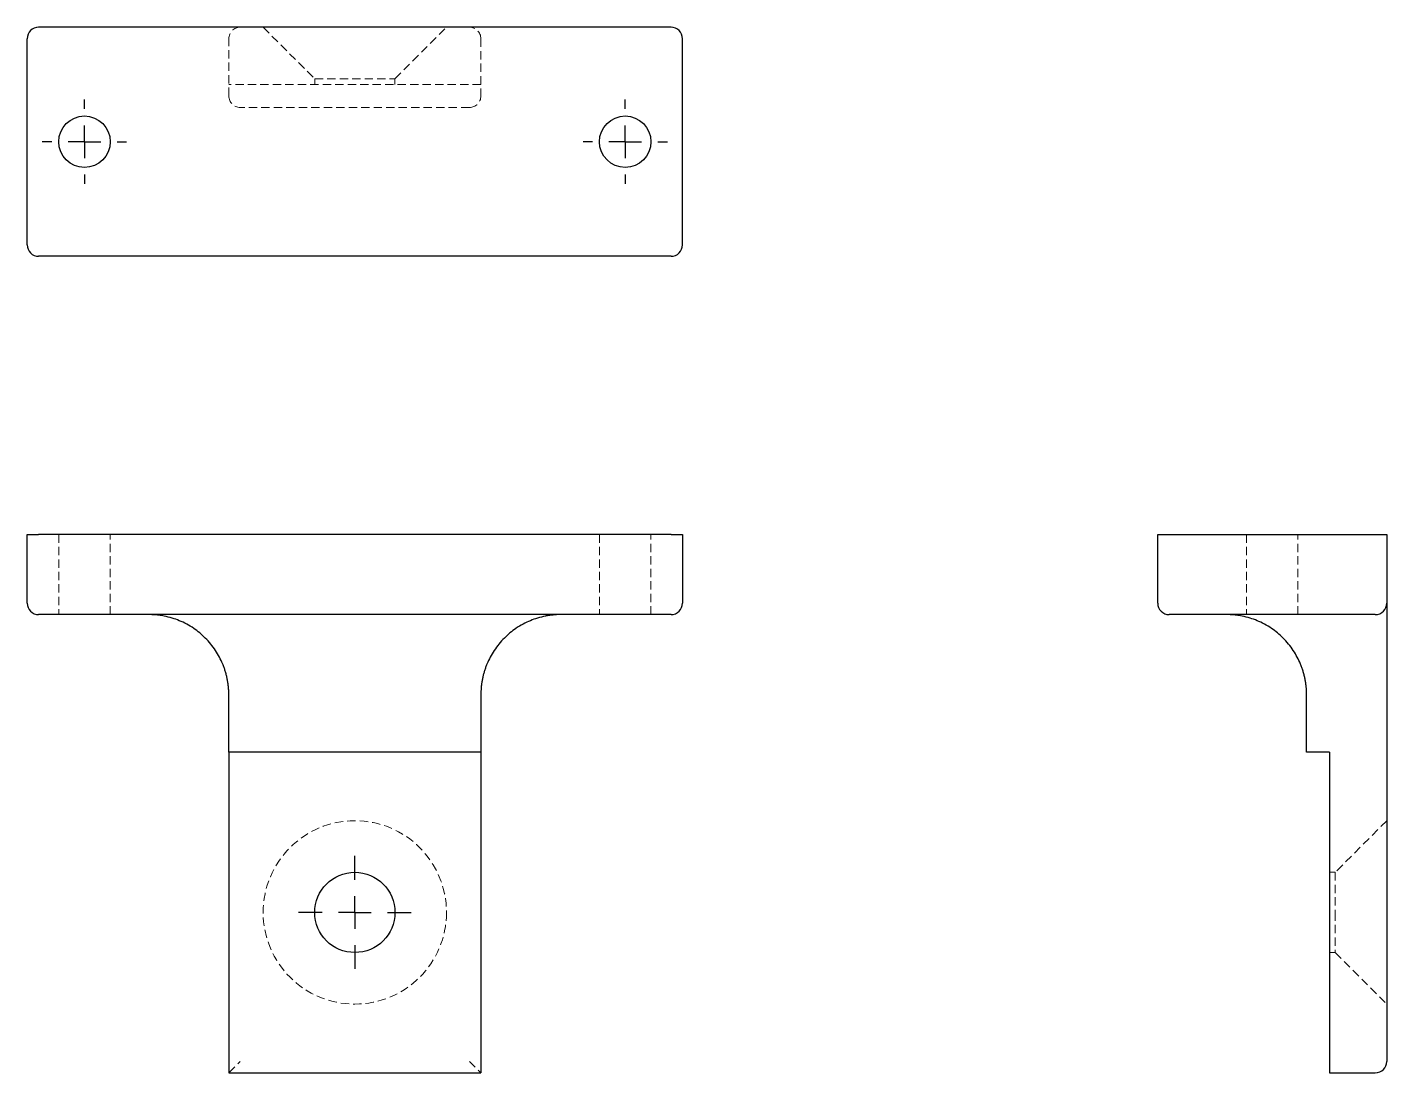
# Model space of a CAD drawing. Header units: millimetres. Extents: x 33 to 240, y 16 to 175.
import ezdxf

# ---------------------------------------------------------------- set-up
doc = ezdxf.new("R2010")
doc.units = ezdxf.units.MM
doc.linetypes.add('HIDDEN', pattern=[1.905, 1.27, -0.635])
doc.layers.add('10', color=7, linetype='Continuous')

# ---------------------------------------------------------------- blocks, each defined once
blk = doc.blocks.new('SW_CENTERMARKSYMBOL_0')
at = {"layer": '10', "color": 0}
for p, q in [((0, 5), (0, 8.62)), ((0, 0), (0, 2.5)), ((-5, 0), (-8.62, 0)), ((0, 0), (-2.5, 0)), ((0, 0), (0, -2.5)), ((0, 0), (2.5, 0)), ((5, 0), (8.62, 0)), ((0, -5), (0, -8.62))]:
    blk.add_line(p, q, dxfattribs=at)
blk = doc.blocks.new('SW_CENTERMARKSYMBOL_1')
at = {"layer": '10', "color": 0}
for p, q in [((0, 5), (0, 6.43)), ((0, 0), (0, 2.5)), ((-5, 0), (-6.43, 0)), ((0, 0), (-2.5, 0)), ((0, 0), (0, -2.5)), ((0, 0), (2.5, 0)), ((5, 0), (6.43, 0)), ((0, -5), (0, -6.43))]:
    blk.add_line(p, q, dxfattribs=at)
blk = doc.blocks.new('SW_CENTERMARKSYMBOL_2')
at = {"layer": '10', "color": 0}
for p, q in [((0, 5), (0, 6.43)), ((0, 0), (0, 2.5)), ((-5, 0), (-6.43, 0)), ((0, 0), (-2.5, 0)), ((0, 0), (0, -2.5)), ((0, 0), (2.5, 0)), ((5, 0), (6.43, 0)), ((0, -5), (0, -6.43))]:
    blk.add_line(p, q, dxfattribs=at)

msp = doc.modelspace()

# ---------------------------------------------------------------- linework, layer by layer
at = {"color": 7, "linetype": 'Continuous', "lineweight": 25}
for p, q in [((131.25, 175.48), (34.75, 175.48)), ((33, 142.27), (33, 173.73)), ((133, 142.27), (133, 173.73)), ((131.25, 140.52), (34.75, 140.52)), ((33, 87.59), (33, 98.08)), ((33, 98.08), (34.75, 98.08)), ((131.25, 98.08), (34.75, 98.08)), ((131.25, 98.08), (133, 98.08)), ((133, 98.08), (133, 87.59)), ((205.52, 87.59), (205.52, 98.08)), ((205.52, 98.08), (207.27, 98.08)), ((207.27, 98.08), (238.73, 98.08)), ((238.73, 98.08), (240.48, 98.08)), ((240.48, 98.08), (240.48, 87.59)), ((240.48, 87.59), (240.48, 73.61)), ((131.25, 85.85), (34.75, 85.85)), ((238.73, 85.85), (207.27, 85.85)), ((63.77, 64.87), (63.77, 73.61)), ((102.23, 73.61), (102.23, 64.87)), ((228.24, 64.87), (228.24, 73.61)), ((240.48, 73.61), (240.48, 17.66)), ((65.52, 64.87), (63.77, 64.87)), ((63.77, 64.87), (63.77, 15.92)), ((100.48, 64.87), (65.52, 64.87)), ((102.23, 64.87), (100.48, 64.87)), ((102.23, 64.87), (102.23, 15.92)), ((229.99, 64.87), (228.24, 64.87)), ((231.74, 64.87), (229.99, 64.87)), ((231.74, 64.87), (231.74, 15.92)), ((63.77, 15.92), (102.23, 15.92)), ((231.74, 15.92), (238.73, 15.92))]:
    msp.add_line(p, q, dxfattribs=at)
at = {"color": 7, "linetype": 'HIDDEN', "lineweight": 18}
for p, q in [((69.01, 175.48), (76.88, 167.62)), ((89.12, 167.62), (96.99, 175.48)), ((63.77, 164.99), (63.77, 173.73)), ((102.23, 173.73), (102.23, 164.99)), ((102.23, 166.74), (63.77, 166.74)), ((76.88, 167.62), (89.12, 167.62)), ((76.88, 167.62), (76.88, 166.74)), ((89.12, 166.74), (89.12, 167.62)), ((100.48, 163.24), (65.52, 163.24)), ((37.81, 98.08), (37.81, 85.85)), ((45.67, 85.85), (45.67, 98.08)), ((120.33, 98.08), (120.33, 85.85)), ((128.19, 85.85), (128.19, 98.08)), ((219.07, 98.08), (219.07, 85.85)), ((226.93, 85.85), (226.93, 98.08)), ((240.48, 54.38), (232.62, 46.51)), ((232.62, 46.51), (231.74, 46.51)), ((232.62, 46.51), (232.62, 40.39)), ((232.62, 40.39), (232.62, 34.27)), ((231.74, 34.27), (232.62, 34.27)), ((232.62, 34.27), (240.48, 26.41)), ((63.77, 15.92), (65.52, 17.66)), ((100.48, 17.66), (102.23, 15.92))]:
    msp.add_line(p, q, dxfattribs=at)
at = {"color": 7, "linetype": 'Continuous', "lineweight": 25}
for centre, radius in [((41.74, 158), 3.93), ((124.26, 158), 3.93), ((83, 40.39), 6.12)]:
    msp.add_circle(centre, radius, dxfattribs=at)
at = {"color": 7, "linetype": 'HIDDEN', "lineweight": 18}
msp.add_circle((83, 40.39), 13.99, dxfattribs=at)
at = {"color": 7, "linetype": 'Continuous', "lineweight": 25}
for centre, start, end in [((34.75, 173.73), 90, 180), ((131.25, 173.73), 0, 90), ((34.75, 142.27), 180, 270), ((131.25, 142.27), 270, 0), ((34.75, 87.59), 180, 270), ((131.25, 87.59), 270, 0), ((207.27, 87.59), 180, 270), ((238.73, 87.59), 270, 0), ((238.73, 17.66), 270, 0)]:
    msp.add_arc(centre, 1.75, start, end, dxfattribs=at)
at = {"color": 7, "linetype": 'HIDDEN', "lineweight": 18}
for centre, start, end in [((65.52, 173.73), 90, 180), ((100.48, 173.73), 0, 90), ((65.52, 164.99), 180, 270), ((100.48, 164.99), 270, 0)]:
    msp.add_arc(centre, 1.75, start, end, dxfattribs=at)
at = {"color": 7, "linetype": 'Continuous', "lineweight": 25}
for points, knots in [([(63.77, 73.61), (63.77, 73.7), (63.77, 73.89), (63.76, 74.17), (63.74, 74.45), (63.72, 74.73), (63.69, 75.01), (63.65, 75.29), (63.61, 75.56), (63.56, 75.84), (63.51, 76.12), (63.45, 76.4), (63.38, 76.67), (63.31, 76.95), (63.23, 77.22), (63.14, 77.49), (63.04, 77.76), (62.94, 78.03), (62.73, 78.57), (62.34, 79.38), (61.73, 80.4), (61.01, 81.38), (59.93, 82.57), (58.35, 83.87), (56.62, 84.79), (55.1, 85.33), (54.18, 85.57), (53.44, 85.7), (52.9, 85.77), (52.25, 85.83), (51.78, 85.84), (51.53, 85.85)], [0, 0, 0, 0, 0.011419, 0.022863, 0.034341, 0.045861, 0.05743, 0.069055, 0.080745, 0.092506, 0.104346, 0.116273, 0.128292, 0.140411, 0.152637, 0.164976, 0.177433, 0.190017, 0.202731, 0.255572, 0.311829, 0.371784, 0.435669, 0.560008, 0.705861, 0.774085, 0.851327, 0.879091, 0.913125, 0.953428, 1, 1, 1, 1]), ([(114.47, 85.85), (114.35, 85.85), (114.13, 85.84), (113.8, 85.83), (113.5, 85.81), (113.21, 85.78), (112.95, 85.75), (112.7, 85.72), (112.48, 85.68), (112.27, 85.65), (111.73, 85.54), (110.9, 85.33), (109.38, 84.79), (107.65, 83.87), (106.07, 82.57), (104.99, 81.38), (104.27, 80.4), (103.66, 79.38), (103.24, 78.5), (102.96, 77.79), (102.79, 77.28), (102.64, 76.77), (102.51, 76.25), (102.41, 75.72), (102.33, 75.19), (102.27, 74.67), (102.24, 74.14), (102.23, 73.78), (102.23, 73.61)], [0, 0, 0, 0, 0.021473, 0.041707, 0.060703, 0.078461, 0.094981, 0.110263, 0.124307, 0.137113, 0.148681, 0.225919, 0.29415, 0.44, 0.564347, 0.628229, 0.688184, 0.744443, 0.797289, 0.821192, 0.844646, 0.867692, 0.890374, 0.912738, 0.934832, 0.956706, 0.978411, 1, 1, 1, 1]), ([(228.24, 73.61), (228.24, 73.7), (228.24, 73.89), (228.23, 74.17), (228.22, 74.45), (228.19, 74.73), (228.17, 75.01), (228.13, 75.29), (228.09, 75.56), (228.04, 75.84), (227.99, 76.12), (227.92, 76.4), (227.86, 76.67), (227.78, 76.95), (227.7, 77.22), (227.61, 77.49), (227.52, 77.76), (227.42, 78.03), (227.2, 78.57), (226.82, 79.38), (226.21, 80.4), (225.49, 81.38), (224.41, 82.57), (222.82, 83.87), (221.1, 84.79), (219.58, 85.33), (218.66, 85.57), (217.92, 85.7), (217.37, 85.77), (216.72, 85.83), (216.26, 85.84), (216.01, 85.85)], [0, 0, 0, 0, 0.011419, 0.022863, 0.034341, 0.045861, 0.05743, 0.069055, 0.080745, 0.092506, 0.104346, 0.116273, 0.128292, 0.140411, 0.152637, 0.164976, 0.177433, 0.190017, 0.202731, 0.255572, 0.311829, 0.371784, 0.435669, 0.560008, 0.705861, 0.774085, 0.851327, 0.879091, 0.913125, 0.953428, 1, 1, 1, 1])]:
    msp.add_open_spline(points, degree=3, knots=knots, dxfattribs=at)

# ---------------------------------------------------------------- block references
at = {"layer": '10'}
for name, p in [('SW_CENTERMARKSYMBOL_2', (41.74, 158)), ('SW_CENTERMARKSYMBOL_1', (124.26, 158)), ('SW_CENTERMARKSYMBOL_0', (83, 40.39))]:
    msp.add_blockref(name, p, dxfattribs=at)

doc.saveas('drawing.dxf')
